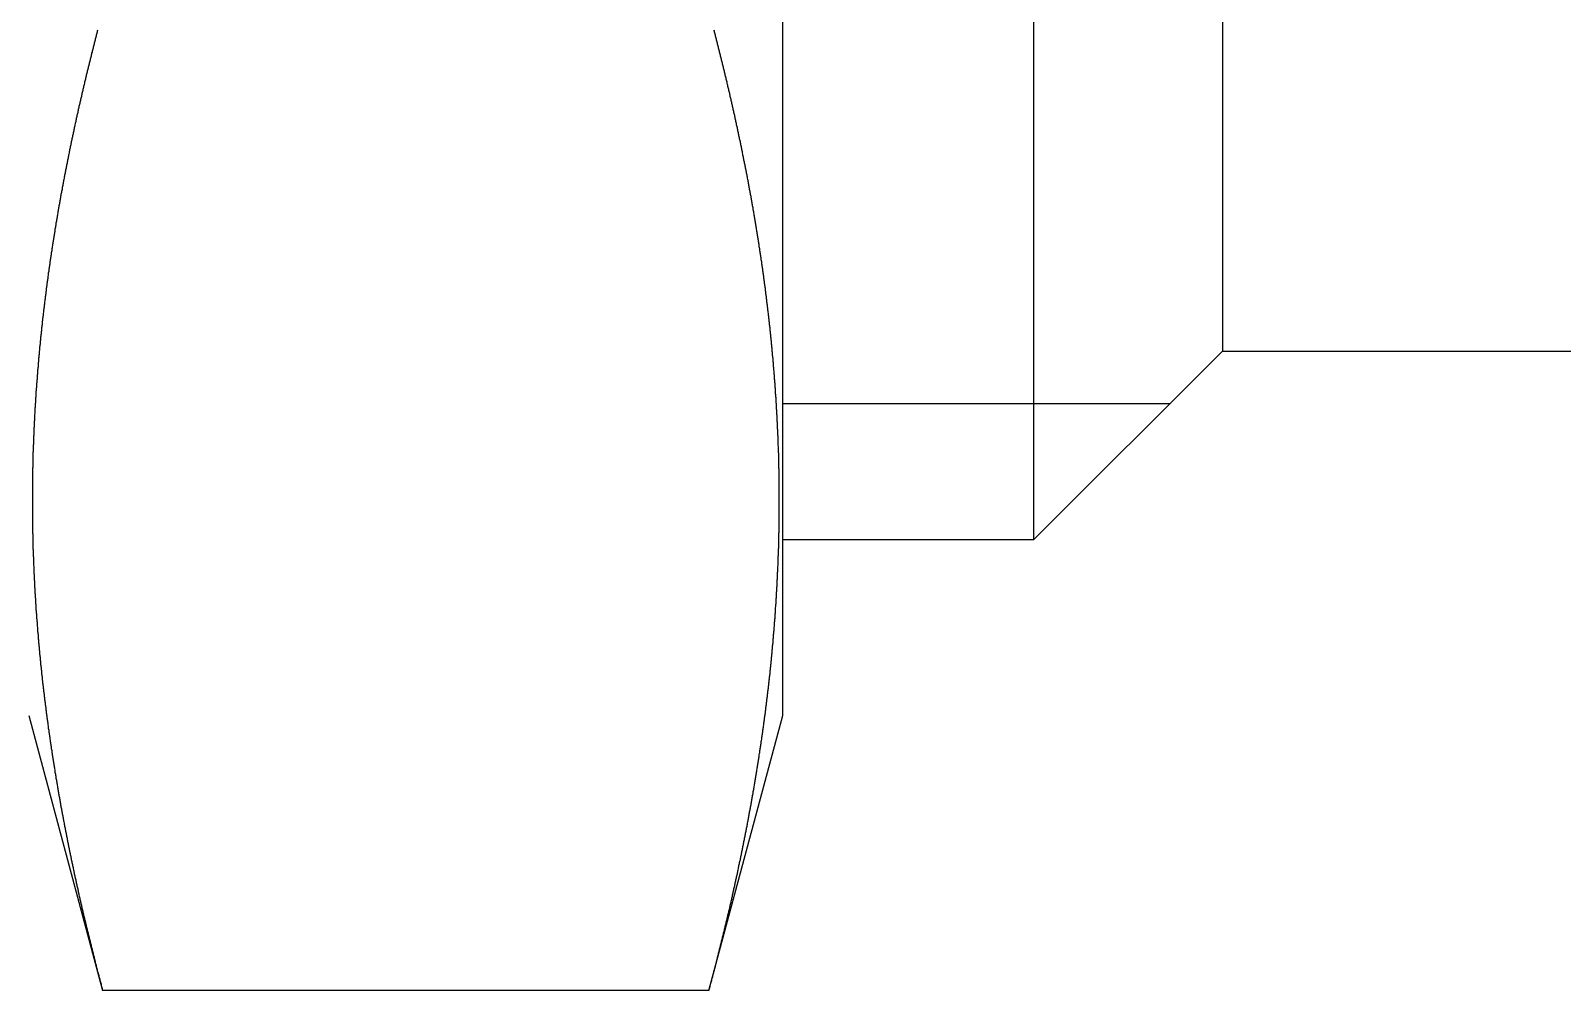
# Model space of a CAD drawing. Extents: x 0 to 112, y -21 to 77.
# Drawn here: x 44.33 to 56.52, y -1.18 to 6.46 of the extents above; entities that cross this region are included whole.
import ezdxf

# ---------------------------------------------------------------- set-up
doc = ezdxf.new("R2010")
doc.units = 0
doc.layers.get('0').update_dxf_attribs({"linetype": 'CONTINUOUS'})

msp = doc.modelspace()

# ---------------------------------------------------------------- linework, layer by layer
at = {"color": 7, "linetype": 'CONTINUOUS'}
for p, q in [((50.317, 1.011), (50.317, 27.811)), ((52.317, 2.411), (52.317, 26.411)), ((53.817, 24.911), (53.817, 3.911)), ((52.317, 2.411), (53.817, 3.911)), ((53.817, 3.911), (63.317, 3.911)), ((50.317, 2.411), (52.317, 2.411)), ((44.317, 1.011), (44.903, -1.177)), ((49.73, -1.177), (50.317, 1.011)), ((49.73, -1.177), (44.903, -1.177))]:
    msp.add_line(p, q, dxfattribs=at)
at = {"color": 3, "linetype": 'CONTINUOUS'}
msp.add_line((50.317, 3.494), (53.399, 3.494), dxfattribs=at)
at = {"color": 7}
for points in [[(44.863, 6.466, 0), (44.861, 6.458, 0), (44.859, 6.45, 0), (44.857, 6.442, 0), (44.855, 6.434, 0), (44.853, 6.426, 0), (44.851, 6.418, 0), (44.849, 6.41, 0), (44.847, 6.402, 0), (44.845, 6.394, 0), (44.843, 6.386, 0), (44.841, 6.378, 0), (44.839, 6.37, 0), (44.837, 6.362, 0), (44.835, 6.354, 0), (44.833, 6.346, 0), (44.831, 6.338, 0), (44.829, 6.33, 0), (44.827, 6.322, 0), (44.825, 6.314, 0), (44.822, 6.306, 0), (44.821, 6.298, 0), (44.819, 6.29, 0), (44.816, 6.282, 0), (44.815, 6.274, 0), (44.813, 6.266, 0), (44.811, 6.258, 0), (44.809, 6.25, 0), (44.807, 6.242, 0), (44.805, 6.234, 0), (44.803, 6.226, 0), (44.801, 6.219, 0), (44.799, 6.211, 0), (44.797, 6.203, 0), (44.795, 6.195, 0), (44.793, 6.187, 0), (44.791, 6.179, 0), (44.789, 6.171, 0), (44.787, 6.163, 0), (44.785, 6.155, 0), (44.783, 6.147, 0), (44.781, 6.139, 0), (44.779, 6.131, 0), (44.777, 6.122, 0), (44.775, 6.114, 0), (44.773, 6.106, 0), (44.772, 6.098, 0), (44.77, 6.09, 0), (44.768, 6.082, 0), (44.766, 6.074, 0), (44.764, 6.066, 0), (44.762, 6.058, 0), (44.76, 6.05, 0), (44.758, 6.042, 0), (44.756, 6.034, 0), (44.754, 6.026, 0), (44.752, 6.018, 0), (44.751, 6.01, 0), (44.749, 6.002, 0), (44.747, 5.994, 0), (44.745, 5.986, 0), (44.743, 5.978, 0), (44.741, 5.97, 0), (44.739, 5.962, 0), (44.737, 5.954, 0), (44.736, 5.946, 0), (44.734, 5.938, 0), (44.732, 5.93, 0), (44.73, 5.922, 0), (44.728, 5.914, 0), (44.726, 5.906, 0), (44.724, 5.898, 0), (44.723, 5.89, 0), (44.721, 5.882, 0), (44.719, 5.874, 0), (44.717, 5.866, 0), (44.715, 5.858, 0), (44.714, 5.85, 0), (44.712, 5.842, 0), (44.71, 5.834, 0), (44.708, 5.826, 0), (44.706, 5.818, 0), (44.705, 5.81, 0), (44.703, 5.802, 0), (44.701, 5.794, 0), (44.699, 5.786, 0), (44.697, 5.778, 0), (44.696, 5.769, 0), (44.694, 5.761, 0), (44.692, 5.753, 0), (44.69, 5.745, 0), (44.689, 5.737, 0), (44.687, 5.729, 0), (44.685, 5.721, 0), (44.683, 5.713, 0), (44.682, 5.705, 0), (44.68, 5.697, 0), (44.678, 5.689, 0), (44.676, 5.681, 0), (44.675, 5.673, 0), (44.673, 5.665, 0), (44.671, 5.657, 0), (44.669, 5.649, 0), (44.668, 5.641, 0), (44.666, 5.633, 0), (44.664, 5.625, 0), (44.663, 5.617, 0), (44.661, 5.608, 0), (44.659, 5.6, 0), (44.658, 5.592, 0), (44.656, 5.584, 0), (44.654, 5.576, 0), (44.653, 5.568, 0), (44.651, 5.56, 0), (44.649, 5.552, 0), (44.648, 5.544, 0), (44.646, 5.536, 0), (44.644, 5.528, 0), (44.642, 5.52, 0), (44.641, 5.512, 0), (44.639, 5.504, 0), (44.638, 5.496, 0), (44.636, 5.488, 0), (44.634, 5.479, 0), (44.633, 5.471, 0), (44.631, 5.463, 0), (44.629, 5.455, 0), (44.628, 5.447, 0), (44.626, 5.439, 0), (44.624, 5.431, 0), (44.623, 5.423, 0), (44.621, 5.415, 0), (44.62, 5.407, 0), (44.618, 5.399, 0), (44.617, 5.391, 0), (44.615, 5.383, 0), (44.613, 5.374, 0), (44.612, 5.366, 0), (44.61, 5.358, 0), (44.609, 5.35, 0), (44.607, 5.342, 0), (44.605, 5.334, 0), (44.604, 5.326, 0), (44.602, 5.318, 0), (44.601, 5.31, 0), (44.599, 5.302, 0), (44.598, 5.294, 0), (44.596, 5.286, 0), (44.595, 5.277, 0), (44.593, 5.269, 0), (44.592, 5.261, 0), (44.59, 5.253, 0), (44.589, 5.245, 0), (44.587, 5.237, 0), (44.586, 5.229, 0), (44.584, 5.221, 0), (44.582, 5.213, 0), (44.581, 5.205, 0), (44.58, 5.197, 0), (44.578, 5.188, 0), (44.577, 5.18, 0), (44.575, 5.172, 0), (44.574, 5.164, 0), (44.572, 5.156, 0), (44.571, 5.148, 0), (44.569, 5.14, 0), (44.568, 5.132, 0), (44.566, 5.124, 0), (44.565, 5.115, 0), (44.563, 5.107, 0), (44.562, 5.099, 0), (44.56, 5.091, 0), (44.559, 5.083, 0), (44.557, 5.075, 0), (44.556, 5.067, 0), (44.555, 5.059, 0), (44.553, 5.051, 0), (44.552, 5.042, 0), (44.55, 5.034, 0), (44.549, 5.026, 0), (44.548, 5.018, 0), (44.546, 5.01, 0), (44.545, 5.002, 0), (44.543, 4.994, 0), (44.542, 4.986, 0), (44.541, 4.978, 0), (44.539, 4.969, 0), (44.538, 4.961, 0), (44.536, 4.953, 0), (44.535, 4.945, 0), (44.534, 4.937, 0), (44.532, 4.929, 0), (44.531, 4.921, 0), (44.53, 4.913, 0), (44.528, 4.904, 0), (44.527, 4.896, 0), (44.526, 4.888, 0), (44.524, 4.88, 0), (44.523, 4.872, 0), (44.522, 4.864, 0), (44.52, 4.856, 0), (44.519, 4.848, 0), (44.518, 4.839, 0), (44.517, 4.831, 0), (44.515, 4.823, 0), (44.514, 4.815, 0), (44.513, 4.807, 0), (44.511, 4.799, 0), (44.51, 4.791, 0), (44.509, 4.783, 0), (44.508, 4.774, 0), (44.506, 4.766, 0), (44.505, 4.758, 0), (44.504, 4.75, 0), (44.502, 4.742, 0), (44.501, 4.734, 0), (44.5, 4.726, 0), (44.499, 4.717, 0), (44.498, 4.709, 0), (44.496, 4.701, 0), (44.495, 4.693, 0), (44.494, 4.685, 0), (44.493, 4.677, 0), (44.491, 4.669, 0), (44.49, 4.66, 0), (44.489, 4.652, 0), (44.488, 4.644, 0), (44.487, 4.636, 0), (44.485, 4.628, 0), (44.484, 4.62, 0), (44.483, 4.612, 0), (44.482, 4.603, 0), (44.481, 4.595, 0), (44.48, 4.587, 0), (44.478, 4.579, 0), (44.477, 4.571, 0), (44.476, 4.563, 0), (44.475, 4.554, 0), (44.474, 4.546, 0), (44.473, 4.538, 0), (44.471, 4.53, 0), (44.47, 4.522, 0), (44.469, 4.514, 0), (44.468, 4.505, 0), (44.467, 4.497, 0), (44.466, 4.489, 0), (44.465, 4.481, 0), (44.464, 4.473, 0), (44.463, 4.465, 0), (44.462, 4.457, 0), (44.46, 4.448, 0), (44.459, 4.44, 0), (44.458, 4.432, 0), (44.457, 4.424, 0), (44.456, 4.416, 0), (44.455, 4.408, 0), (44.454, 4.399, 0), (44.453, 4.391, 0), (44.452, 4.383, 0), (44.451, 4.375, 0), (44.45, 4.367, 0), (44.449, 4.359, 0), (44.448, 4.35, 0), (44.447, 4.342, 0), (44.446, 4.334, 0), (44.445, 4.326, 0), (44.444, 4.318, 0), (44.443, 4.31, 0), (44.442, 4.301, 0), (44.441, 4.293, 0), (44.44, 4.285, 0), (44.439, 4.277, 0), (44.438, 4.269, 0), (44.437, 4.26, 0), (44.436, 4.252, 0), (44.435, 4.244, 0), (44.434, 4.236, 0), (44.433, 4.228, 0), (44.432, 4.22, 0), (44.431, 4.211, 0), (44.43, 4.203, 0), (44.429, 4.195, 0), (44.428, 4.187, 0), (44.427, 4.179, 0), (44.426, 4.17, 0), (44.425, 4.162, 0), (44.424, 4.154, 0), (44.423, 4.146, 0), (44.423, 4.138, 0), (44.422, 4.13, 0), (44.421, 4.121, 0), (44.42, 4.113, 0), (44.419, 4.105, 0), (44.418, 4.097, 0), (44.417, 4.089, 0), (44.416, 4.08, 0), (44.416, 4.072, 0), (44.415, 4.064, 0), (44.414, 4.056, 0), (44.413, 4.048, 0), (44.412, 4.039, 0), (44.411, 4.031, 0), (44.41, 4.023, 0), (44.41, 4.015, 0), (44.409, 4.007, 0), (44.408, 3.999, 0), (44.407, 3.99, 0), (44.406, 3.982, 0), (44.406, 3.974, 0), (44.405, 3.966, 0), (44.404, 3.958, 0), (44.403, 3.949, 0), (44.402, 3.941, 0), (44.402, 3.933, 0), (44.401, 3.925, 0), (44.4, 3.917, 0), (44.399, 3.908, 0), (44.399, 3.9, 0), (44.398, 3.892, 0), (44.397, 3.884, 0), (44.396, 3.876, 0), (44.396, 3.867, 0), (44.395, 3.859, 0), (44.394, 3.851, 0), (44.393, 3.843, 0), (44.393, 3.835, 0), (44.392, 3.826, 0), (44.391, 3.818, 0), (44.391, 3.81, 0), (44.39, 3.802, 0), (44.389, 3.794, 0), (44.389, 3.785, 0), (44.388, 3.777, 0), (44.387, 3.769, 0), (44.386, 3.761, 0), (44.386, 3.752, 0), (44.385, 3.744, 0), (44.385, 3.736, 0), (44.384, 3.728, 0), (44.383, 3.72, 0), (44.383, 3.711, 0), (44.382, 3.703, 0), (44.381, 3.695, 0), (44.381, 3.687, 0), (44.38, 3.679, 0), (44.379, 3.67, 0), (44.379, 3.662, 0), (44.378, 3.654, 0), (44.378, 3.646, 0), (44.377, 3.638, 0), (44.376, 3.629, 0), (44.376, 3.621, 0), (44.375, 3.613, 0), (44.375, 3.605, 0), (44.374, 3.596, 0), (44.373, 3.588, 0), (44.373, 3.58, 0), (44.372, 3.572, 0), (44.372, 3.564, 0), (44.371, 3.555, 0), (44.371, 3.547, 0), (44.37, 3.539, 0), (44.37, 3.531, 0), (44.369, 3.522, 0), (44.369, 3.514, 0), (44.368, 3.506, 0), (44.368, 3.498, 0), (44.367, 3.49, 0), (44.367, 3.481, 0), (44.366, 3.473, 0), (44.366, 3.465, 0), (44.365, 3.457, 0), (44.365, 3.449, 0), (44.364, 3.44, 0), (44.364, 3.432, 0), (44.363, 3.424, 0), (44.363, 3.416, 0), (44.362, 3.407, 0), (44.362, 3.399, 0), (44.362, 3.391, 0), (44.361, 3.383, 0), (44.361, 3.375, 0), (44.36, 3.366, 0), (44.36, 3.358, 0), (44.359, 3.35, 0), (44.359, 3.342, 0), (44.359, 3.333, 0), (44.358, 3.325, 0), (44.358, 3.317, 0), (44.358, 3.309, 0), (44.357, 3.3, 0), (44.357, 3.292, 0), (44.356, 3.284, 0), (44.356, 3.276, 0), (44.356, 3.268, 0), (44.355, 3.259, 0), (44.355, 3.251, 0), (44.355, 3.243, 0), (44.354, 3.235, 0), (44.354, 3.226, 0), (44.354, 3.218, 0), (44.353, 3.21, 0), (44.353, 3.202, 0), (44.353, 3.194, 0), (44.352, 3.185, 0), (44.352, 3.177, 0), (44.352, 3.169, 0), (44.351, 3.161, 0), (44.351, 3.152, 0), (44.351, 3.144, 0), (44.351, 3.136, 0), (44.35, 3.128, 0), (44.35, 3.119, 0), (44.35, 3.111, 0), (44.349, 3.103, 0), (44.349, 3.095, 0), (44.349, 3.087, 0), (44.349, 3.078, 0), (44.349, 3.07, 0), (44.348, 3.062, 0), (44.348, 3.054, 0), (44.348, 3.045, 0), (44.348, 3.037, 0), (44.347, 3.029, 0), (44.347, 3.021, 0), (44.347, 3.012, 0), (44.347, 3.004, 0), (44.347, 2.996, 0), (44.347, 2.988, 0), (44.346, 2.98, 0), (44.346, 2.971, 0), (44.346, 2.963, 0), (44.346, 2.955, 0), (44.346, 2.947, 0), (44.346, 2.938, 0), (44.346, 2.93, 0), (44.345, 2.922, 0), (44.345, 2.914, 0), (44.345, 2.905, 0), (44.345, 2.897, 0), (44.345, 2.889, 0), (44.345, 2.881, 0), (44.345, 2.872, 0), (44.344, 2.864, 0), (44.344, 2.856, 0), (44.344, 2.848, 0), (44.344, 2.84, 0), (44.344, 2.831, 0), (44.344, 2.823, 0), (44.344, 2.815, 0), (44.344, 2.807, 0), (44.344, 2.798, 0), (44.344, 2.79, 0), (44.344, 2.782, 0), (44.344, 2.774, 0), (44.344, 2.765, 0), (44.344, 2.757, 0), (44.344, 2.749, 0), (44.344, 2.741, 0), (44.344, 2.732, 0), (44.344, 2.724, 0), (44.344, 2.716, 0), (44.344, 2.708, 0), (44.344, 2.7, 0), (44.344, 2.691, 0), (44.344, 2.683, 0), (44.344, 2.675, 0), (44.344, 2.667, 0), (44.344, 2.658, 0), (44.344, 2.65, 0), (44.344, 2.642, 0), (44.344, 2.634, 0), (44.344, 2.625, 0), (44.344, 2.617, 0), (44.344, 2.609, 0), (44.344, 2.601, 0), (44.344, 2.592, 0), (44.344, 2.584, 0), (44.344, 2.576, 0), (44.345, 2.568, 0), (44.345, 2.56, 0), (44.345, 2.551, 0), (44.345, 2.543, 0), (44.345, 2.535, 0), (44.345, 2.527, 0), (44.345, 2.518, 0), (44.346, 2.51, 0), (44.346, 2.502, 0), (44.346, 2.494, 0), (44.346, 2.485, 0), (44.346, 2.477, 0), (44.346, 2.469, 0), (44.346, 2.461, 0), (44.347, 2.453, 0), (44.347, 2.444, 0), (44.347, 2.436, 0), (44.347, 2.428, 0), (44.347, 2.42, 0), (44.347, 2.411, 0), (44.348, 2.403, 0), (44.348, 2.395, 0), (44.348, 2.387, 0), (44.348, 2.378, 0), (44.349, 2.37, 0), (44.349, 2.362, 0), (44.349, 2.354, 0), (44.349, 2.345, 0), (44.349, 2.337, 0), (44.35, 2.329, 0), (44.35, 2.321, 0), (44.35, 2.313, 0), (44.351, 2.304, 0), (44.351, 2.296, 0), (44.351, 2.288, 0), (44.351, 2.28, 0), (44.352, 2.271, 0), (44.352, 2.263, 0), (44.352, 2.255, 0), (44.353, 2.247, 0), (44.353, 2.239, 0), (44.353, 2.23, 0), (44.354, 2.222, 0), (44.354, 2.214, 0), (44.354, 2.206, 0), (44.355, 2.197, 0), (44.355, 2.189, 0), (44.355, 2.181, 0), (44.356, 2.173, 0), (44.356, 2.164, 0), (44.356, 2.156, 0), (44.357, 2.148, 0), (44.357, 2.14, 0), (44.358, 2.132, 0), (44.358, 2.123, 0), (44.358, 2.115, 0), (44.359, 2.107, 0), (44.359, 2.099, 0), (44.359, 2.09, 0), (44.36, 2.082, 0), (44.36, 2.074, 0), (44.361, 2.066, 0), (44.361, 2.058, 0), (44.362, 2.049, 0), (44.362, 2.041, 0), (44.362, 2.033, 0), (44.363, 2.025, 0), (44.363, 2.016, 0), (44.364, 2.008, 0), (44.364, 2, 0), (44.365, 1.992, 0), (44.365, 1.984, 0), (44.366, 1.975, 0), (44.366, 1.967, 0), (44.367, 1.959, 0), (44.367, 1.951, 0), (44.368, 1.942, 0), (44.368, 1.934, 0), (44.369, 1.926, 0), (44.369, 1.918, 0), (44.37, 1.91, 0), (44.37, 1.901, 0), (44.371, 1.893, 0), (44.371, 1.885, 0), (44.372, 1.877, 0), (44.372, 1.868, 0), (44.373, 1.86, 0), (44.373, 1.852, 0), (44.374, 1.844, 0), (44.375, 1.836, 0), (44.375, 1.827, 0), (44.376, 1.819, 0), (44.376, 1.811, 0), (44.377, 1.803, 0), (44.378, 1.795, 0), (44.378, 1.786, 0), (44.379, 1.778, 0), (44.379, 1.77, 0), (44.38, 1.762, 0), (44.381, 1.753, 0), (44.381, 1.745, 0), (44.382, 1.737, 0), (44.383, 1.729, 0), (44.383, 1.721, 0), (44.384, 1.712, 0), (44.385, 1.704, 0), (44.385, 1.696, 0), (44.386, 1.688, 0), (44.386, 1.68, 0), (44.387, 1.671, 0), (44.388, 1.663, 0), (44.389, 1.655, 0), (44.389, 1.647, 0), (44.39, 1.639, 0), (44.391, 1.63, 0), (44.391, 1.622, 0), (44.392, 1.614, 0), (44.393, 1.606, 0), (44.393, 1.598, 0), (44.394, 1.589, 0), (44.395, 1.581, 0), (44.396, 1.573, 0), (44.396, 1.565, 0), (44.397, 1.557, 0), (44.398, 1.548, 0), (44.399, 1.54, 0), (44.399, 1.532, 0), (44.4, 1.524, 0), (44.401, 1.516, 0), (44.402, 1.507, 0), (44.402, 1.499, 0), (44.403, 1.491, 0), (44.404, 1.483, 0), (44.405, 1.475, 0), (44.406, 1.466, 0), (44.406, 1.458, 0), (44.407, 1.45, 0), (44.408, 1.442, 0), (44.409, 1.434, 0), (44.41, 1.425, 0), (44.41, 1.417, 0), (44.411, 1.409, 0), (44.412, 1.401, 0), (44.413, 1.393, 0), (44.414, 1.384, 0), (44.415, 1.376, 0), (44.416, 1.368, 0), (44.416, 1.36, 0), (44.417, 1.352, 0), (44.418, 1.343, 0), (44.419, 1.335, 0), (44.42, 1.327, 0), (44.421, 1.319, 0), (44.422, 1.311, 0), (44.423, 1.303, 0), (44.423, 1.294, 0), (44.424, 1.286, 0), (44.425, 1.278, 0), (44.426, 1.27, 0), (44.427, 1.262, 0), (44.428, 1.253, 0), (44.429, 1.245, 0), (44.43, 1.237, 0), (44.431, 1.229, 0), (44.432, 1.221, 0), (44.433, 1.213, 0), (44.434, 1.204, 0), (44.435, 1.196, 0), (44.436, 1.188, 0), (44.437, 1.18, 0), (44.438, 1.172, 0), (44.439, 1.163, 0), (44.44, 1.155, 0), (44.441, 1.147, 0), (44.442, 1.139, 0), (44.443, 1.131, 0), (44.444, 1.123, 0), (44.445, 1.114, 0), (44.446, 1.106, 0), (44.447, 1.098, 0), (44.448, 1.09, 0), (44.449, 1.082, 0), (44.45, 1.074, 0), (44.451, 1.065, 0), (44.452, 1.057, 0), (44.453, 1.049, 0), (44.454, 1.041, 0), (44.455, 1.033, 0), (44.456, 1.025, 0), (44.457, 1.016, 0), (44.458, 1.008, 0), (44.459, 1, 0), (44.46, 0.992, 0), (44.462, 0.984, 0), (44.463, 0.976, 0), (44.464, 0.967, 0), (44.465, 0.959, 0), (44.466, 0.951, 0), (44.467, 0.943, 0), (44.468, 0.935, 0), (44.469, 0.927, 0), (44.47, 0.918, 0), (44.471, 0.91, 0), (44.473, 0.902, 0), (44.474, 0.894, 0), (44.475, 0.886, 0), (44.476, 0.878, 0), (44.477, 0.87, 0), (44.478, 0.861, 0), (44.48, 0.853, 0), (44.481, 0.845, 0), (44.482, 0.837, 0), (44.483, 0.829, 0), (44.484, 0.821, 0), (44.485, 0.812, 0), (44.487, 0.804, 0), (44.488, 0.796, 0), (44.489, 0.788, 0), (44.49, 0.78, 0), (44.491, 0.772, 0), (44.493, 0.764, 0), (44.494, 0.755, 0), (44.495, 0.747, 0), (44.496, 0.739, 0), (44.498, 0.731, 0), (44.499, 0.723, 0), (44.5, 0.715, 0), (44.501, 0.707, 0), (44.502, 0.698, 0), (44.504, 0.69, 0), (44.505, 0.682, 0), (44.506, 0.674, 0), (44.508, 0.666, 0), (44.509, 0.658, 0), (44.51, 0.65, 0), (44.511, 0.641, 0), (44.513, 0.633, 0), (44.514, 0.625, 0), (44.515, 0.617, 0), (44.517, 0.609, 0), (44.518, 0.601, 0), (44.519, 0.593, 0), (44.52, 0.585, 0), (44.522, 0.576, 0), (44.523, 0.568, 0), (44.524, 0.56, 0), (44.526, 0.552, 0), (44.527, 0.544, 0), (44.528, 0.536, 0), (44.53, 0.528, 0), (44.531, 0.52, 0), (44.532, 0.511, 0), (44.534, 0.503, 0), (44.535, 0.495, 0), (44.536, 0.487, 0), (44.538, 0.479, 0), (44.539, 0.471, 0), (44.541, 0.463, 0), (44.542, 0.455, 0), (44.543, 0.446, 0), (44.545, 0.438, 0), (44.546, 0.43, 0), (44.548, 0.422, 0), (44.549, 0.414, 0), (44.55, 0.406, 0), (44.552, 0.398, 0), (44.553, 0.39, 0), (44.555, 0.382, 0), (44.556, 0.373, 0), (44.557, 0.365, 0), (44.559, 0.357, 0), (44.56, 0.349, 0), (44.562, 0.341, 0), (44.563, 0.333, 0), (44.565, 0.325, 0), (44.566, 0.317, 0), (44.568, 0.309, 0), (44.569, 0.3, 0), (44.571, 0.292, 0), (44.572, 0.284, 0), (44.574, 0.276, 0), (44.575, 0.268, 0), (44.577, 0.26, 0), (44.578, 0.252, 0), (44.579, 0.244, 0), (44.581, 0.236, 0), (44.582, 0.228, 0), (44.584, 0.219, 0), (44.586, 0.211, 0), (44.587, 0.203, 0), (44.589, 0.195, 0), (44.59, 0.187, 0), (44.592, 0.179, 0), (44.593, 0.171, 0), (44.595, 0.163, 0), (44.596, 0.155, 0), (44.598, 0.147, 0), (44.599, 0.139, 0), (44.601, 0.13, 0), (44.602, 0.122, 0), (44.604, 0.114, 0), (44.605, 0.106, 0), (44.607, 0.098, 0), (44.609, 0.09, 0), (44.61, 0.082, 0), (44.612, 0.074, 0), (44.613, 0.066, 0), (44.615, 0.058, 0), (44.617, 0.05, 0), (44.618, 0.042, 0), (44.62, 0.033, 0), (44.621, 0.025, 0), (44.623, 0.017, 0), (44.624, 0.009, 0), (44.626, 0.001, 0), (44.628, -0.007, 0), (44.629, -0.015, 0), (44.631, -0.023, 0), (44.633, -0.031, 0), (44.634, -0.039, 0), (44.636, -0.047, 0), (44.638, -0.055, 0), (44.639, -0.063, 0), (44.641, -0.071, 0), (44.642, -0.08, 0), (44.644, -0.088, 0), (44.646, -0.096, 0), (44.648, -0.104, 0), (44.649, -0.112, 0), (44.651, -0.12, 0), (44.653, -0.128, 0), (44.654, -0.136, 0), (44.656, -0.144, 0), (44.658, -0.152, 0), (44.659, -0.16, 0), (44.661, -0.168, 0), (44.663, -0.176, 0), (44.664, -0.184, 0), (44.666, -0.192, 0), (44.668, -0.2, 0), (44.669, -0.208, 0), (44.671, -0.217, 0), (44.673, -0.225, 0), (44.675, -0.233, 0), (44.676, -0.241, 0), (44.678, -0.249, 0), (44.68, -0.257, 0), (44.682, -0.265, 0), (44.683, -0.273, 0), (44.685, -0.281, 0), (44.687, -0.289, 0), (44.689, -0.297, 0), (44.69, -0.305, 0), (44.692, -0.313, 0), (44.694, -0.321, 0), (44.696, -0.329, 0), (44.697, -0.337, 0), (44.699, -0.345, 0), (44.701, -0.353, 0), (44.703, -0.361, 0), (44.705, -0.369, 0), (44.706, -0.377, 0), (44.708, -0.385, 0), (44.71, -0.394, 0), (44.712, -0.402, 0), (44.714, -0.41, 0), (44.715, -0.418, 0), (44.717, -0.426, 0), (44.719, -0.434, 0), (44.721, -0.442, 0), (44.723, -0.45, 0), (44.724, -0.458, 0), (44.726, -0.466, 0), (44.728, -0.474, 0), (44.73, -0.482, 0), (44.732, -0.49, 0), (44.734, -0.498, 0), (44.736, -0.506, 0), (44.737, -0.514, 0), (44.739, -0.522, 0), (44.741, -0.53, 0), (44.743, -0.538, 0), (44.745, -0.546, 0), (44.747, -0.554, 0), (44.749, -0.562, 0), (44.751, -0.57, 0), (44.752, -0.578, 0), (44.754, -0.586, 0), (44.756, -0.594, 0), (44.758, -0.602, 0), (44.76, -0.61, 0), (44.762, -0.618, 0), (44.764, -0.626, 0), (44.766, -0.634, 0), (44.768, -0.642, 0), (44.77, -0.65, 0), (44.772, -0.658, 0), (44.773, -0.666, 0), (44.775, -0.674, 0), (44.777, -0.682, 0), (44.779, -0.69, 0), (44.781, -0.698, 0), (44.783, -0.706, 0), (44.785, -0.714, 0), (44.787, -0.722, 0), (44.789, -0.73, 0), (44.791, -0.738, 0), (44.793, -0.746, 0), (44.795, -0.754, 0), (44.797, -0.762, 0), (44.799, -0.77, 0), (44.801, -0.778, 0), (44.803, -0.786, 0), (44.805, -0.794, 0), (44.807, -0.802, 0), (44.809, -0.81, 0), (44.811, -0.818, 0), (44.813, -0.826, 0), (44.815, -0.834, 0), (44.816, -0.842, 0), (44.819, -0.85, 0), (44.821, -0.858, 0), (44.822, -0.866, 0), (44.825, -0.874, 0), (44.827, -0.882, 0), (44.829, -0.89, 0), (44.831, -0.898, 0), (44.833, -0.906, 0), (44.835, -0.914, 0), (44.837, -0.922, 0), (44.839, -0.93, 0), (44.841, -0.938, 0), (44.843, -0.946, 0), (44.845, -0.954, 0), (44.847, -0.962, 0), (44.849, -0.97, 0), (44.851, -0.978, 0), (44.853, -0.986, 0), (44.855, -0.994, 0), (44.857, -1.002, 0), (44.859, -1.01, 0), (44.861, -1.018, 0), (44.863, -1.026, 0), (44.865, -1.034, 0), (44.867, -1.042, 0), (44.87, -1.05, 0), (44.872, -1.058, 0), (44.874, -1.066, 0), (44.876, -1.074, 0), (44.878, -1.081, 0), (44.88, -1.089, 0), (44.882, -1.097, 0), (44.884, -1.105, 0), (44.886, -1.113, 0), (44.888, -1.121, 0), (44.891, -1.129, 0), (44.893, -1.137, 0), (44.895, -1.145, 0), (44.897, -1.153, 0), (44.899, -1.161, 0), (44.901, -1.169, 0), (44.903, -1.177, 0)], [(49.73, -1.177, 0), (49.733, -1.169, 0), (49.735, -1.161, 0), (49.737, -1.153, 0), (49.739, -1.145, 0), (49.741, -1.137, 0), (49.743, -1.129, 0), (49.745, -1.121, 0), (49.748, -1.113, 0), (49.75, -1.105, 0), (49.752, -1.097, 0), (49.754, -1.089, 0), (49.756, -1.081, 0), (49.758, -1.074, 0), (49.76, -1.066, 0), (49.762, -1.058, 0), (49.764, -1.05, 0), (49.766, -1.042, 0), (49.768, -1.034, 0), (49.77, -1.026, 0), (49.773, -1.018, 0), (49.775, -1.01, 0), (49.777, -1.002, 0), (49.779, -0.994, 0), (49.781, -0.986, 0), (49.783, -0.978, 0), (49.785, -0.97, 0), (49.787, -0.962, 0), (49.789, -0.954, 0), (49.791, -0.946, 0), (49.793, -0.938, 0), (49.795, -0.93, 0), (49.797, -0.922, 0), (49.799, -0.914, 0), (49.801, -0.906, 0), (49.803, -0.898, 0), (49.805, -0.89, 0), (49.807, -0.882, 0), (49.809, -0.874, 0), (49.811, -0.866, 0), (49.813, -0.858, 0), (49.815, -0.85, 0), (49.817, -0.842, 0), (49.819, -0.834, 0), (49.821, -0.826, 0), (49.823, -0.818, 0), (49.825, -0.81, 0), (49.827, -0.802, 0), (49.829, -0.794, 0), (49.831, -0.786, 0), (49.833, -0.778, 0), (49.835, -0.77, 0), (49.837, -0.762, 0), (49.839, -0.754, 0), (49.841, -0.746, 0), (49.843, -0.738, 0), (49.845, -0.73, 0), (49.847, -0.722, 0), (49.849, -0.714, 0), (49.851, -0.706, 0), (49.853, -0.698, 0), (49.855, -0.69, 0), (49.857, -0.682, 0), (49.858, -0.674, 0), (49.86, -0.666, 0), (49.862, -0.658, 0), (49.864, -0.65, 0), (49.866, -0.642, 0), (49.868, -0.634, 0), (49.87, -0.626, 0), (49.872, -0.618, 0), (49.874, -0.61, 0), (49.876, -0.602, 0), (49.878, -0.594, 0), (49.88, -0.586, 0), (49.881, -0.578, 0), (49.883, -0.57, 0), (49.885, -0.562, 0), (49.887, -0.554, 0), (49.889, -0.546, 0), (49.891, -0.538, 0), (49.893, -0.53, 0), (49.895, -0.522, 0), (49.896, -0.514, 0), (49.898, -0.506, 0), (49.9, -0.498, 0), (49.902, -0.49, 0), (49.904, -0.482, 0), (49.906, -0.474, 0), (49.907, -0.466, 0), (49.909, -0.458, 0), (49.911, -0.45, 0), (49.913, -0.442, 0), (49.915, -0.434, 0), (49.917, -0.426, 0), (49.918, -0.418, 0), (49.92, -0.41, 0), (49.922, -0.402, 0), (49.924, -0.394, 0), (49.926, -0.385, 0), (49.927, -0.377, 0), (49.929, -0.369, 0), (49.931, -0.361, 0), (49.933, -0.353, 0), (49.935, -0.345, 0), (49.936, -0.337, 0), (49.938, -0.329, 0), (49.94, -0.321, 0), (49.942, -0.313, 0), (49.943, -0.305, 0), (49.945, -0.297, 0), (49.947, -0.289, 0), (49.949, -0.281, 0), (49.95, -0.273, 0), (49.952, -0.265, 0), (49.954, -0.257, 0), (49.956, -0.249, 0), (49.957, -0.241, 0), (49.959, -0.233, 0), (49.961, -0.225, 0), (49.963, -0.217, 0), (49.964, -0.208, 0), (49.966, -0.2, 0), (49.968, -0.192, 0), (49.969, -0.184, 0), (49.971, -0.176, 0), (49.973, -0.168, 0), (49.974, -0.16, 0), (49.976, -0.152, 0), (49.978, -0.144, 0), (49.98, -0.136, 0), (49.981, -0.128, 0), (49.983, -0.12, 0), (49.985, -0.112, 0), (49.986, -0.104, 0), (49.988, -0.096, 0), (49.99, -0.088, 0), (49.991, -0.08, 0), (49.993, -0.071, 0), (49.995, -0.063, 0), (49.996, -0.055, 0), (49.998, -0.047, 0), (49.999, -0.039, 0), (50.001, -0.031, 0), (50.003, -0.023, 0), (50.004, -0.015, 0), (50.006, -0.007, 0), (50.008, 0.001, 0), (50.009, 0.009, 0), (50.011, 0.017, 0), (50.013, 0.025, 0), (50.014, 0.033, 0), (50.016, 0.042, 0), (50.017, 0.05, 0), (50.019, 0.058, 0), (50.02, 0.066, 0), (50.022, 0.074, 0), (50.024, 0.082, 0), (50.025, 0.09, 0), (50.027, 0.098, 0), (50.028, 0.106, 0), (50.03, 0.114, 0), (50.032, 0.122, 0), (50.033, 0.13, 0), (50.035, 0.139, 0), (50.036, 0.147, 0), (50.038, 0.155, 0), (50.039, 0.163, 0), (50.041, 0.171, 0), (50.042, 0.179, 0), (50.044, 0.187, 0), (50.045, 0.195, 0), (50.047, 0.203, 0), (50.048, 0.211, 0), (50.05, 0.219, 0), (50.051, 0.228, 0), (50.053, 0.236, 0), (50.054, 0.244, 0), (50.056, 0.252, 0), (50.057, 0.26, 0), (50.059, 0.268, 0), (50.06, 0.276, 0), (50.062, 0.284, 0), (50.063, 0.292, 0), (50.065, 0.3, 0), (50.066, 0.309, 0), (50.068, 0.317, 0), (50.069, 0.325, 0), (50.071, 0.333, 0), (50.072, 0.341, 0), (50.073, 0.349, 0), (50.075, 0.357, 0), (50.076, 0.365, 0), (50.078, 0.373, 0), (50.079, 0.382, 0), (50.081, 0.39, 0), (50.082, 0.398, 0), (50.083, 0.406, 0), (50.085, 0.414, 0), (50.086, 0.422, 0), (50.088, 0.43, 0), (50.089, 0.438, 0), (50.09, 0.446, 0), (50.092, 0.455, 0), (50.093, 0.463, 0), (50.094, 0.471, 0), (50.096, 0.479, 0), (50.097, 0.487, 0), (50.099, 0.495, 0), (50.1, 0.503, 0), (50.101, 0.511, 0), (50.103, 0.52, 0), (50.104, 0.528, 0), (50.105, 0.536, 0), (50.107, 0.544, 0), (50.108, 0.552, 0), (50.109, 0.56, 0), (50.111, 0.568, 0), (50.112, 0.576, 0), (50.113, 0.585, 0), (50.115, 0.593, 0), (50.116, 0.601, 0), (50.117, 0.609, 0), (50.119, 0.617, 0), (50.12, 0.625, 0), (50.121, 0.633, 0), (50.123, 0.641, 0), (50.124, 0.65, 0), (50.125, 0.658, 0), (50.126, 0.666, 0), (50.127, 0.674, 0), (50.129, 0.682, 0), (50.13, 0.69, 0), (50.131, 0.698, 0), (50.133, 0.707, 0), (50.134, 0.715, 0), (50.135, 0.723, 0), (50.136, 0.731, 0), (50.138, 0.739, 0), (50.139, 0.747, 0), (50.14, 0.755, 0), (50.141, 0.764, 0), (50.142, 0.772, 0), (50.144, 0.78, 0), (50.145, 0.788, 0), (50.146, 0.796, 0), (50.147, 0.804, 0), (50.148, 0.812, 0), (50.15, 0.821, 0), (50.151, 0.829, 0), (50.152, 0.837, 0), (50.153, 0.845, 0), (50.154, 0.853, 0), (50.155, 0.861, 0), (50.157, 0.87, 0), (50.158, 0.878, 0), (50.159, 0.886, 0), (50.16, 0.894, 0), (50.161, 0.902, 0), (50.162, 0.91, 0), (50.163, 0.918, 0), (50.165, 0.927, 0), (50.166, 0.935, 0), (50.167, 0.943, 0), (50.168, 0.951, 0), (50.169, 0.959, 0), (50.17, 0.967, 0), (50.171, 0.976, 0), (50.172, 0.984, 0), (50.173, 0.992, 0), (50.175, 1, 0), (50.176, 1.008, 0), (50.177, 1.016, 0), (50.178, 1.025, 0), (50.179, 1.033, 0), (50.18, 1.041, 0), (50.181, 1.049, 0), (50.182, 1.057, 0), (50.183, 1.065, 0), (50.184, 1.074, 0), (50.185, 1.082, 0), (50.186, 1.09, 0), (50.187, 1.098, 0), (50.188, 1.106, 0), (50.189, 1.114, 0), (50.19, 1.123, 0), (50.191, 1.131, 0), (50.192, 1.139, 0), (50.193, 1.147, 0), (50.194, 1.155, 0), (50.195, 1.163, 0), (50.196, 1.172, 0), (50.197, 1.18, 0), (50.198, 1.188, 0), (50.199, 1.196, 0), (50.2, 1.204, 0), (50.201, 1.213, 0), (50.202, 1.221, 0), (50.203, 1.229, 0), (50.204, 1.237, 0), (50.205, 1.245, 0), (50.206, 1.253, 0), (50.207, 1.262, 0), (50.208, 1.27, 0), (50.209, 1.278, 0), (50.209, 1.286, 0), (50.21, 1.294, 0), (50.211, 1.303, 0), (50.212, 1.311, 0), (50.213, 1.319, 0), (50.214, 1.327, 0), (50.215, 1.335, 0), (50.216, 1.343, 0), (50.217, 1.352, 0), (50.217, 1.36, 0), (50.218, 1.368, 0), (50.219, 1.376, 0), (50.22, 1.384, 0), (50.221, 1.393, 0), (50.222, 1.401, 0), (50.222, 1.409, 0), (50.223, 1.417, 0), (50.224, 1.425, 0), (50.225, 1.434, 0), (50.226, 1.442, 0), (50.227, 1.45, 0), (50.227, 1.458, 0), (50.228, 1.466, 0), (50.229, 1.475, 0), (50.23, 1.483, 0), (50.231, 1.491, 0), (50.231, 1.499, 0), (50.232, 1.507, 0), (50.233, 1.516, 0), (50.234, 1.524, 0), (50.234, 1.532, 0), (50.235, 1.54, 0), (50.236, 1.548, 0), (50.237, 1.557, 0), (50.237, 1.565, 0), (50.238, 1.573, 0), (50.239, 1.581, 0), (50.24, 1.589, 0), (50.24, 1.598, 0), (50.241, 1.606, 0), (50.242, 1.614, 0), (50.242, 1.622, 0), (50.243, 1.63, 0), (50.244, 1.639, 0), (50.245, 1.647, 0), (50.245, 1.655, 0), (50.246, 1.663, 0), (50.247, 1.671, 0), (50.247, 1.68, 0), (50.248, 1.688, 0), (50.249, 1.696, 0), (50.249, 1.704, 0), (50.25, 1.712, 0), (50.251, 1.721, 0), (50.251, 1.729, 0), (50.252, 1.737, 0), (50.252, 1.745, 0), (50.253, 1.753, 0), (50.254, 1.762, 0), (50.254, 1.77, 0), (50.255, 1.778, 0), (50.256, 1.786, 0), (50.256, 1.795, 0), (50.257, 1.803, 0), (50.257, 1.811, 0), (50.258, 1.819, 0), (50.259, 1.827, 0), (50.259, 1.836, 0), (50.26, 1.844, 0), (50.26, 1.852, 0), (50.261, 1.86, 0), (50.261, 1.868, 0), (50.262, 1.877, 0), (50.263, 1.885, 0), (50.263, 1.893, 0), (50.264, 1.901, 0), (50.264, 1.91, 0), (50.265, 1.918, 0), (50.265, 1.926, 0), (50.266, 1.934, 0), (50.266, 1.942, 0), (50.267, 1.951, 0), (50.267, 1.959, 0), (50.268, 1.967, 0), (50.268, 1.975, 0), (50.269, 1.984, 0), (50.269, 1.992, 0), (50.27, 2, 0), (50.27, 2.008, 0), (50.27, 2.016, 0), (50.271, 2.025, 0), (50.271, 2.033, 0), (50.272, 2.041, 0), (50.272, 2.049, 0), (50.273, 2.058, 0), (50.273, 2.066, 0), (50.273, 2.074, 0), (50.274, 2.082, 0), (50.274, 2.09, 0), (50.275, 2.099, 0), (50.275, 2.107, 0), (50.276, 2.115, 0), (50.276, 2.123, 0), (50.276, 2.132, 0), (50.277, 2.14, 0), (50.277, 2.148, 0), (50.278, 2.156, 0), (50.278, 2.164, 0), (50.278, 2.173, 0), (50.279, 2.181, 0), (50.279, 2.189, 0), (50.279, 2.197, 0), (50.28, 2.206, 0), (50.28, 2.214, 0), (50.28, 2.222, 0), (50.281, 2.23, 0), (50.281, 2.239, 0), (50.281, 2.247, 0), (50.282, 2.255, 0), (50.282, 2.263, 0), (50.282, 2.271, 0), (50.282, 2.28, 0), (50.283, 2.288, 0), (50.283, 2.296, 0), (50.283, 2.304, 0), (50.283, 2.313, 0), (50.284, 2.321, 0), (50.284, 2.329, 0), (50.284, 2.337, 0), (50.285, 2.345, 0), (50.285, 2.354, 0), (50.285, 2.362, 0), (50.285, 2.37, 0), (50.285, 2.378, 0), (50.286, 2.387, 0), (50.286, 2.395, 0), (50.286, 2.403, 0), (50.286, 2.411, 0), (50.286, 2.42, 0), (50.287, 2.428, 0), (50.287, 2.436, 0), (50.287, 2.444, 0), (50.287, 2.453, 0), (50.287, 2.461, 0), (50.288, 2.469, 0), (50.288, 2.477, 0), (50.288, 2.485, 0), (50.288, 2.494, 0), (50.288, 2.502, 0), (50.288, 2.51, 0), (50.288, 2.518, 0), (50.289, 2.527, 0), (50.289, 2.535, 0), (50.289, 2.543, 0), (50.289, 2.551, 0), (50.289, 2.56, 0), (50.289, 2.568, 0), (50.289, 2.576, 0), (50.289, 2.584, 0), (50.289, 2.592, 0), (50.289, 2.601, 0), (50.29, 2.609, 0), (50.29, 2.617, 0), (50.29, 2.625, 0), (50.29, 2.634, 0), (50.29, 2.642, 0), (50.29, 2.65, 0), (50.29, 2.658, 0), (50.29, 2.667, 0), (50.29, 2.675, 0), (50.29, 2.683, 0), (50.29, 2.691, 0), (50.29, 2.7, 0), (50.29, 2.708, 0), (50.29, 2.716, 0), (50.29, 2.724, 0), (50.29, 2.732, 0), (50.29, 2.741, 0), (50.29, 2.749, 0), (50.29, 2.757, 0), (50.29, 2.765, 0), (50.29, 2.774, 0), (50.29, 2.782, 0), (50.29, 2.79, 0), (50.29, 2.798, 0), (50.29, 2.807, 0), (50.29, 2.815, 0), (50.29, 2.823, 0), (50.29, 2.831, 0), (50.289, 2.84, 0), (50.289, 2.848, 0), (50.289, 2.856, 0), (50.289, 2.864, 0), (50.289, 2.872, 0), (50.289, 2.881, 0), (50.289, 2.889, 0), (50.289, 2.897, 0), (50.289, 2.905, 0), (50.289, 2.914, 0), (50.288, 2.922, 0), (50.288, 2.93, 0), (50.288, 2.938, 0), (50.288, 2.947, 0), (50.288, 2.955, 0), (50.288, 2.963, 0), (50.288, 2.971, 0), (50.287, 2.98, 0), (50.287, 2.988, 0), (50.287, 2.996, 0), (50.287, 3.004, 0), (50.287, 3.012, 0), (50.286, 3.021, 0), (50.286, 3.029, 0), (50.286, 3.037, 0), (50.286, 3.045, 0), (50.286, 3.054, 0), (50.285, 3.062, 0), (50.285, 3.07, 0), (50.285, 3.078, 0), (50.285, 3.087, 0), (50.285, 3.095, 0), (50.284, 3.103, 0), (50.284, 3.111, 0), (50.284, 3.119, 0), (50.283, 3.128, 0), (50.283, 3.136, 0), (50.283, 3.144, 0), (50.283, 3.152, 0), (50.282, 3.161, 0), (50.282, 3.169, 0), (50.282, 3.177, 0), (50.282, 3.185, 0), (50.281, 3.194, 0), (50.281, 3.202, 0), (50.281, 3.21, 0), (50.28, 3.218, 0), (50.28, 3.226, 0), (50.28, 3.235, 0), (50.279, 3.243, 0), (50.279, 3.251, 0), (50.279, 3.259, 0), (50.278, 3.268, 0), (50.278, 3.276, 0), (50.278, 3.284, 0), (50.277, 3.292, 0), (50.277, 3.3, 0), (50.276, 3.309, 0), (50.276, 3.317, 0), (50.276, 3.325, 0), (50.275, 3.333, 0), (50.275, 3.342, 0), (50.274, 3.35, 0), (50.274, 3.358, 0), (50.273, 3.366, 0), (50.273, 3.375, 0), (50.273, 3.383, 0), (50.272, 3.391, 0), (50.272, 3.399, 0), (50.271, 3.407, 0), (50.271, 3.416, 0), (50.27, 3.424, 0), (50.27, 3.432, 0), (50.27, 3.44, 0), (50.269, 3.449, 0), (50.269, 3.457, 0), (50.268, 3.465, 0), (50.268, 3.473, 0), (50.267, 3.481, 0), (50.267, 3.49, 0), (50.266, 3.498, 0), (50.266, 3.506, 0), (50.265, 3.514, 0), (50.265, 3.522, 0), (50.264, 3.531, 0), (50.264, 3.539, 0), (50.263, 3.547, 0), (50.263, 3.555, 0), (50.262, 3.564, 0), (50.261, 3.572, 0), (50.261, 3.58, 0), (50.26, 3.588, 0), (50.26, 3.596, 0), (50.259, 3.605, 0), (50.259, 3.613, 0), (50.258, 3.621, 0), (50.257, 3.629, 0), (50.257, 3.638, 0), (50.256, 3.646, 0), (50.256, 3.654, 0), (50.255, 3.662, 0), (50.254, 3.67, 0), (50.254, 3.679, 0), (50.253, 3.687, 0), (50.253, 3.695, 0), (50.252, 3.703, 0), (50.251, 3.711, 0), (50.251, 3.72, 0), (50.25, 3.728, 0), (50.249, 3.736, 0), (50.249, 3.744, 0), (50.248, 3.752, 0), (50.247, 3.761, 0), (50.247, 3.769, 0), (50.246, 3.777, 0), (50.245, 3.785, 0), (50.245, 3.794, 0), (50.244, 3.802, 0), (50.243, 3.81, 0), (50.243, 3.818, 0), (50.242, 3.826, 0), (50.241, 3.835, 0), (50.24, 3.843, 0), (50.24, 3.851, 0), (50.239, 3.859, 0), (50.238, 3.867, 0), (50.237, 3.876, 0), (50.237, 3.884, 0), (50.236, 3.892, 0), (50.235, 3.9, 0), (50.234, 3.908, 0), (50.234, 3.917, 0), (50.233, 3.925, 0), (50.232, 3.933, 0), (50.231, 3.941, 0), (50.231, 3.949, 0), (50.23, 3.958, 0), (50.229, 3.966, 0), (50.228, 3.974, 0), (50.227, 3.982, 0), (50.227, 3.99, 0), (50.226, 3.999, 0), (50.225, 4.007, 0), (50.224, 4.015, 0), (50.223, 4.023, 0), (50.222, 4.031, 0), (50.222, 4.039, 0), (50.221, 4.048, 0), (50.22, 4.056, 0), (50.219, 4.064, 0), (50.218, 4.072, 0), (50.217, 4.08, 0), (50.217, 4.089, 0), (50.216, 4.097, 0), (50.215, 4.105, 0), (50.214, 4.113, 0), (50.213, 4.121, 0), (50.212, 4.13, 0), (50.211, 4.138, 0), (50.21, 4.146, 0), (50.209, 4.154, 0), (50.209, 4.162, 0), (50.208, 4.17, 0), (50.207, 4.179, 0), (50.206, 4.187, 0), (50.205, 4.195, 0), (50.204, 4.203, 0), (50.203, 4.211, 0), (50.202, 4.22, 0), (50.201, 4.228, 0), (50.2, 4.236, 0), (50.199, 4.244, 0), (50.198, 4.252, 0), (50.197, 4.26, 0), (50.196, 4.269, 0), (50.195, 4.277, 0), (50.194, 4.285, 0), (50.193, 4.293, 0), (50.192, 4.301, 0), (50.191, 4.31, 0), (50.19, 4.318, 0), (50.189, 4.326, 0), (50.188, 4.334, 0), (50.187, 4.342, 0), (50.186, 4.35, 0), (50.185, 4.359, 0), (50.184, 4.367, 0), (50.183, 4.375, 0), (50.182, 4.383, 0), (50.181, 4.391, 0), (50.18, 4.399, 0), (50.179, 4.408, 0), (50.178, 4.416, 0), (50.177, 4.424, 0), (50.176, 4.432, 0), (50.175, 4.44, 0), (50.173, 4.448, 0), (50.172, 4.457, 0), (50.171, 4.465, 0), (50.17, 4.473, 0), (50.169, 4.481, 0), (50.168, 4.489, 0), (50.167, 4.497, 0), (50.166, 4.506, 0), (50.165, 4.514, 0), (50.163, 4.522, 0), (50.162, 4.53, 0), (50.161, 4.538, 0), (50.16, 4.546, 0), (50.159, 4.554, 0), (50.158, 4.563, 0), (50.157, 4.571, 0), (50.155, 4.579, 0), (50.154, 4.587, 0), (50.153, 4.595, 0), (50.152, 4.603, 0), (50.151, 4.612, 0), (50.15, 4.62, 0), (50.148, 4.628, 0), (50.147, 4.636, 0), (50.146, 4.644, 0), (50.145, 4.652, 0), (50.144, 4.66, 0), (50.142, 4.669, 0), (50.141, 4.677, 0), (50.14, 4.685, 0), (50.139, 4.693, 0), (50.138, 4.701, 0), (50.136, 4.709, 0), (50.135, 4.717, 0), (50.134, 4.726, 0), (50.133, 4.734, 0), (50.131, 4.742, 0), (50.13, 4.75, 0), (50.129, 4.758, 0), (50.127, 4.766, 0), (50.126, 4.774, 0), (50.125, 4.783, 0), (50.124, 4.791, 0), (50.123, 4.799, 0), (50.121, 4.807, 0), (50.12, 4.815, 0), (50.119, 4.823, 0), (50.117, 4.831, 0), (50.116, 4.839, 0), (50.115, 4.848, 0), (50.113, 4.856, 0), (50.112, 4.864, 0), (50.111, 4.872, 0), (50.109, 4.88, 0), (50.108, 4.888, 0), (50.107, 4.896, 0), (50.105, 4.904, 0), (50.104, 4.913, 0), (50.103, 4.921, 0), (50.101, 4.929, 0), (50.1, 4.937, 0), (50.099, 4.945, 0), (50.097, 4.953, 0), (50.096, 4.961, 0), (50.094, 4.969, 0), (50.093, 4.978, 0), (50.092, 4.986, 0), (50.09, 4.994, 0), (50.089, 5.002, 0), (50.088, 5.01, 0), (50.086, 5.018, 0), (50.085, 5.026, 0), (50.083, 5.034, 0), (50.082, 5.043, 0), (50.081, 5.051, 0), (50.079, 5.059, 0), (50.078, 5.067, 0), (50.076, 5.075, 0), (50.075, 5.083, 0), (50.073, 5.091, 0), (50.072, 5.099, 0), (50.071, 5.107, 0), (50.069, 5.115, 0), (50.068, 5.124, 0), (50.066, 5.132, 0), (50.065, 5.14, 0), (50.063, 5.148, 0), (50.062, 5.156, 0), (50.06, 5.164, 0), (50.059, 5.172, 0), (50.057, 5.18, 0), (50.056, 5.188, 0), (50.054, 5.197, 0), (50.053, 5.205, 0), (50.051, 5.213, 0), (50.05, 5.221, 0), (50.048, 5.229, 0), (50.047, 5.237, 0), (50.045, 5.245, 0), (50.044, 5.253, 0), (50.042, 5.261, 0), (50.041, 5.269, 0), (50.039, 5.277, 0), (50.038, 5.286, 0), (50.036, 5.294, 0), (50.035, 5.302, 0), (50.033, 5.31, 0), (50.032, 5.318, 0), (50.03, 5.326, 0), (50.028, 5.334, 0), (50.027, 5.342, 0), (50.025, 5.35, 0), (50.024, 5.358, 0), (50.022, 5.366, 0), (50.02, 5.374, 0), (50.019, 5.383, 0), (50.017, 5.391, 0), (50.016, 5.399, 0), (50.014, 5.407, 0), (50.013, 5.415, 0), (50.011, 5.423, 0), (50.009, 5.431, 0), (50.008, 5.439, 0), (50.006, 5.447, 0), (50.004, 5.455, 0), (50.003, 5.463, 0), (50.001, 5.471, 0), (49.999, 5.479, 0), (49.998, 5.488, 0), (49.996, 5.496, 0), (49.995, 5.504, 0), (49.993, 5.512, 0), (49.991, 5.52, 0), (49.99, 5.528, 0), (49.988, 5.536, 0), (49.986, 5.544, 0), (49.985, 5.552, 0), (49.983, 5.56, 0), (49.981, 5.568, 0), (49.98, 5.576, 0), (49.978, 5.584, 0), (49.976, 5.592, 0), (49.974, 5.6, 0), (49.973, 5.608, 0), (49.971, 5.617, 0), (49.969, 5.625, 0), (49.968, 5.633, 0), (49.966, 5.641, 0), (49.964, 5.649, 0), (49.963, 5.657, 0), (49.961, 5.665, 0), (49.959, 5.673, 0), (49.957, 5.681, 0), (49.956, 5.689, 0), (49.954, 5.697, 0), (49.952, 5.705, 0), (49.95, 5.713, 0), (49.949, 5.721, 0), (49.947, 5.729, 0), (49.945, 5.737, 0), (49.943, 5.745, 0), (49.942, 5.753, 0), (49.94, 5.761, 0), (49.938, 5.769, 0), (49.936, 5.778, 0), (49.935, 5.786, 0), (49.933, 5.794, 0), (49.931, 5.802, 0), (49.929, 5.81, 0), (49.927, 5.818, 0), (49.926, 5.826, 0), (49.924, 5.834, 0), (49.922, 5.842, 0), (49.92, 5.85, 0), (49.918, 5.858, 0), (49.917, 5.866, 0), (49.915, 5.874, 0), (49.913, 5.882, 0), (49.911, 5.89, 0), (49.909, 5.898, 0), (49.907, 5.906, 0), (49.906, 5.914, 0), (49.904, 5.922, 0), (49.902, 5.93, 0), (49.9, 5.938, 0), (49.898, 5.946, 0), (49.896, 5.954, 0), (49.895, 5.962, 0), (49.893, 5.97, 0), (49.891, 5.978, 0), (49.889, 5.986, 0), (49.887, 5.994, 0), (49.885, 6.002, 0), (49.883, 6.01, 0), (49.881, 6.018, 0), (49.88, 6.026, 0), (49.878, 6.034, 0), (49.876, 6.042, 0), (49.874, 6.05, 0), (49.872, 6.058, 0), (49.87, 6.066, 0), (49.868, 6.074, 0), (49.866, 6.082, 0), (49.864, 6.09, 0), (49.862, 6.098, 0), (49.86, 6.106, 0), (49.858, 6.114, 0), (49.857, 6.122, 0), (49.855, 6.131, 0), (49.853, 6.139, 0), (49.851, 6.147, 0), (49.849, 6.155, 0), (49.847, 6.163, 0), (49.845, 6.171, 0), (49.843, 6.179, 0), (49.841, 6.187, 0), (49.839, 6.195, 0), (49.837, 6.203, 0), (49.835, 6.211, 0), (49.833, 6.219, 0), (49.831, 6.226, 0), (49.829, 6.234, 0), (49.827, 6.242, 0), (49.825, 6.25, 0), (49.823, 6.258, 0), (49.821, 6.266, 0), (49.819, 6.274, 0), (49.817, 6.282, 0), (49.815, 6.29, 0), (49.813, 6.298, 0), (49.811, 6.306, 0), (49.809, 6.314, 0), (49.807, 6.322, 0), (49.805, 6.33, 0), (49.803, 6.338, 0), (49.801, 6.346, 0), (49.799, 6.354, 0), (49.797, 6.362, 0), (49.795, 6.37, 0), (49.793, 6.378, 0), (49.791, 6.386, 0), (49.789, 6.394, 0), (49.787, 6.402, 0), (49.785, 6.41, 0), (49.783, 6.418, 0), (49.781, 6.426, 0), (49.779, 6.434, 0), (49.777, 6.442, 0), (49.775, 6.45, 0), (49.773, 6.458, 0), (49.77, 6.466, 0)]]:
    msp.add_polyline3d(points, dxfattribs=at)

doc.saveas('drawing.dxf')
